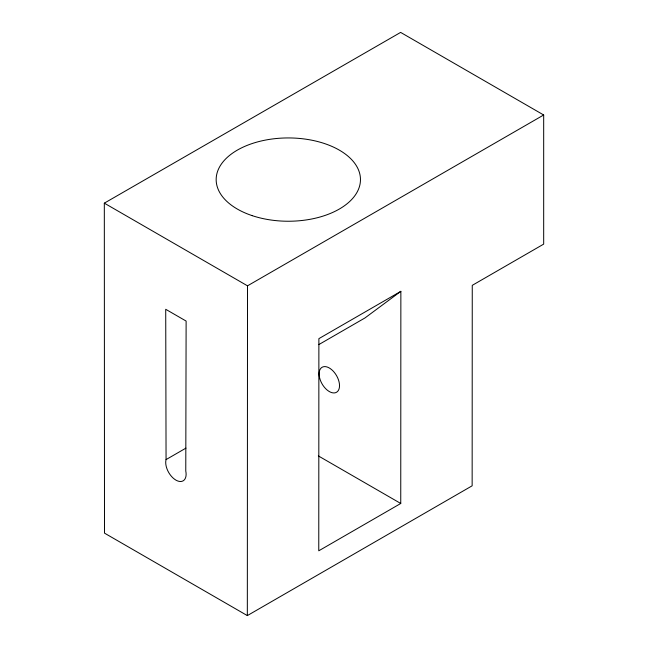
<?xml version="1.0" encoding="UTF-8"?>
<svg xmlns="http://www.w3.org/2000/svg" width="648" height="648" viewBox="0 0 648 648"><rect width="100%" height="100%" fill="white"/><g stroke="black" fill="none" stroke-linecap="round" stroke-linejoin="round"><path stroke-width="0.97" d="M247.334 615.6L247.512 285.825L543.68 114.988L543.68 244.118L472.262 285.347L472.149 485.806L247.334 615.6L104.498 533.134L104.32 203.156L400.626 32.4L543.68 114.988M400.748 503.48L400.861 291.317L318.881 338.645L318.767 550.808L400.748 503.48L318.354 455.917M400.861 291.317L365.018 317.917L318.8 344.606M166.058 459.594L165.718 309.29L186.122 321.068L185.774 470.975A14.426 8.327 60 0 1 175.916 480.119A14.426 8.327 60 0 1 166.058 459.594L185.952 448.116M104.32 203.156L247.512 285.825M252.25 215.663A72.147 41.65 0 0 0 360.466 179.593A72.147 41.65 0 0 0 252.25 143.516A72.147 41.65 0 0 0 252.25 215.663M319.108 373.88A14.426 8.327 60 0 0 334.417 392.923A14.426 8.327 60 0 0 334.417 372.519A14.426 8.327 60 0 0 319.108 373.88"/></g></svg>
